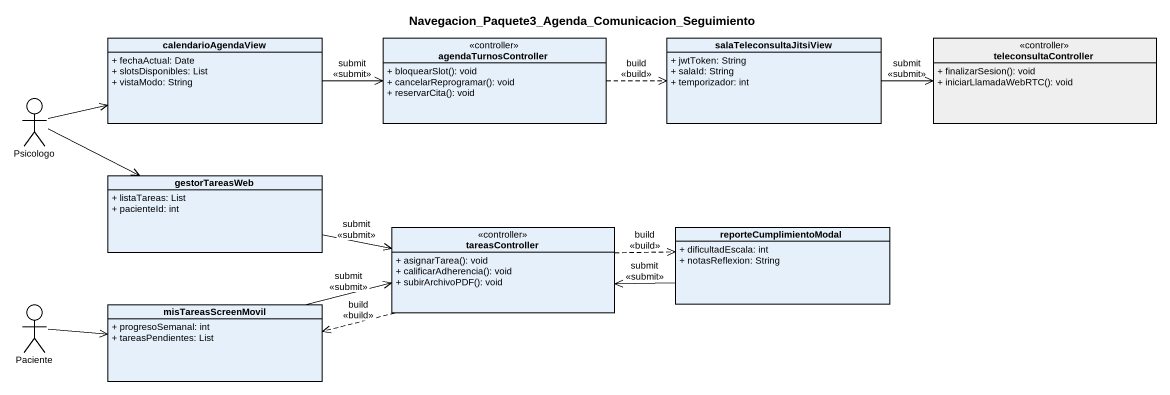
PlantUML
@startuml
title Navegacion_Paquete3_Agenda_Comunicacion_Seguimiento
allowmixing
hide circle
hide empty members
skinparam classAttributeIconSize 0
class calendarioAgendaView {
  + fechaActual: Date
  + slotsDisponibles: List
  + vistaModo: String
}
class agendaTurnosController <<controller>> {
  + bloquearSlot(): void
  + cancelarReprogramar(): void
  + reservarCita(): void
}
class salaTeleconsultaJitsiView {
  + jwtToken: String
  + salaId: String
  + temporizador: int
}
class teleconsultaController <<controller>> #EFEFEF {
  + finalizarSesion(): void
  + iniciarLlamadaWebRTC(): void
}
actor Psicologo #FFFFFF
class gestorTareasWeb {
  + listaTareas: List
  + pacienteId: int
}
class tareasController <<controller>> {
  + asignarTarea(): void
  + calificarAdherencia(): void
  + subirArchivoPDF(): void
}
class reporteCumplimientoModal {
  + dificultadEscala: int
  + notasReflexion: String
}
actor Paciente #FFFFFF
class misTareasScreenMovil {
  + progresoSemanal: int
  + tareasPendientes: List
}
calendarioAgendaView -right-> agendaTurnosController : submit\n<<submit>>
agendaTurnosController .right.> salaTeleconsultaJitsiView : build\n<<build>>
salaTeleconsultaJitsiView -right-> teleconsultaController : submit\n<<submit>>
Psicologo -right-> calendarioAgendaView
Psicologo -right-> gestorTareasWeb
gestorTareasWeb -right-> tareasController : submit\n<<submit>>
tareasController .right.> reporteCumplimientoModal : build\n<<build>>
tareasController .left.> misTareasScreenMovil : build\n<<build>>
reporteCumplimientoModal -left-> tareasController : submit\n<<submit>>
Paciente -right-> misTareasScreenMovil
misTareasScreenMovil -right-> tareasController : submit\n<<submit>>
@enduml
